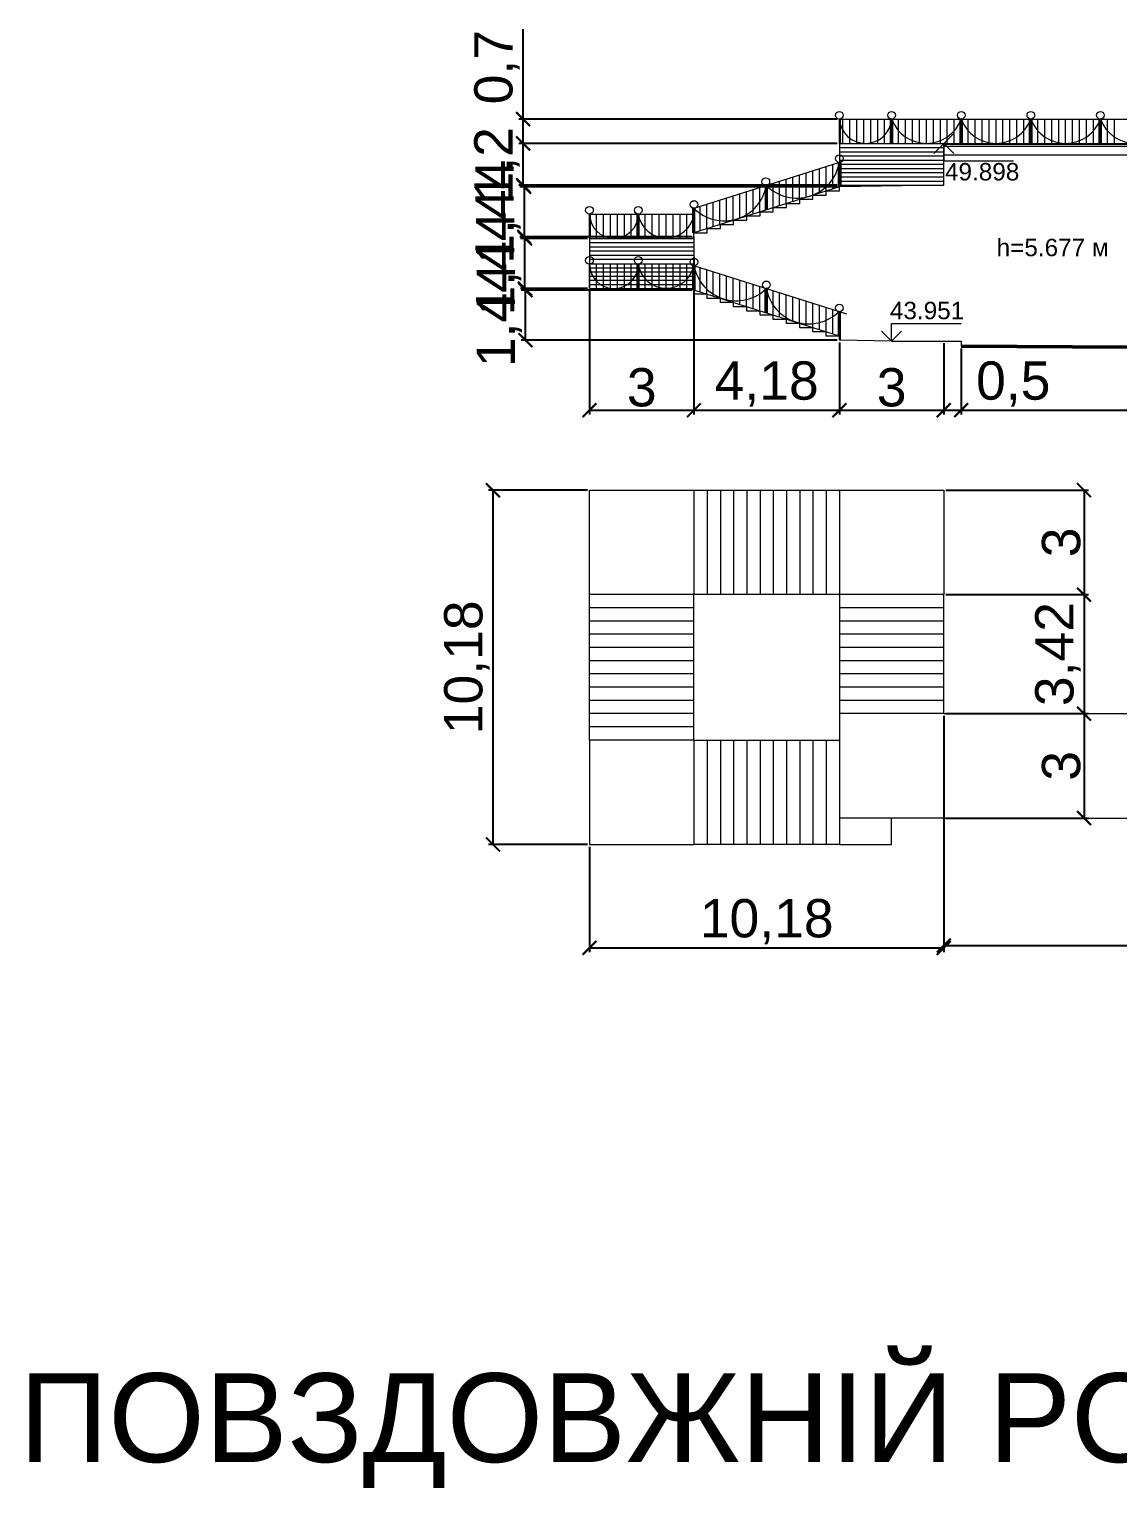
# Model space of a CAD drawing. Header units: millimetres. Extents: x -2123 to 34701, y -1286 to 835.
# Drawn here: x 1.65 to 32.93, y -354.2 to -312.29 of the extents above; entities that cross this region are included whole.
import ezdxf

# ---------------------------------------------------------------- set-up
doc = ezdxf.new("R2010")
doc.units = ezdxf.units.MM
doc.layers.get('0').update_dxf_attribs({"lineweight": 15})
doc.layers.add('RAZMERU', color=7, linetype='Continuous', lineweight=15)
doc.layers.add('вертикалка', color=6, linetype='Continuous', lineweight=15)
doc.styles.get("Standard").update_dxf_attribs({"font": 'arial.ttf'})
doc.dimstyles.new('Переход', dxfattribs={"dimscale": 0.1, "dimtxt": 11, "dimasz": 4, "dimexe": 1.25, "dimexo": 0.625, "dimgap": 0.9, "dimtad": 1, "dimtxsty": 'Standard', "dimblk": 'ARCHTICK', "dimcen": 2.5, "dimadec": 0, "dimazin": 0, "dimtfac": 1, "dimtmove": 0, "dimatfit": 3, "dimldrblk": 'ARCHTICK', "dimfxl": 1, "dimarcsym": 0})

# ---------------------------------------------------------------- blocks, each defined once
blk = doc.blocks.new('21')
blk.add_lwpolyline([(0, 0), (0, 700)])
blk = doc.blocks.new('_ArchTick')
at = {"color": 0, "linetype": 'ByBlock', "const_width": 0.15}
blk.add_lwpolyline([(-0.5, -0.5), (0.5, 0.5)], dxfattribs=at)
blk = doc.blocks.new('*D322')
at = {"layer": 'Defpoints', "color": 0, "transparency": 16777216}
for p in [(20.753, -318.787), (17.753, -319.747), (20.753, -323.243)]:
    blk.add_point(p, dxfattribs=at)
at = {"layer": 'RAZMERU', "color": 0, "lineweight": -2, "transparency": 16777216}
for p, q in [((20.753, -318.85), (20.753, -323.368)), ((17.753, -319.81), (17.753, -323.368)), ((17.753, -323.243), (20.753, -323.243))]:
    blk.add_line(p, q, dxfattribs=at)
at = {"layer": 'RAZMERU', "color": 0, "lineweight": -2, "transparency": 16777216, "xscale": 0.4, "yscale": 0.4, "zscale": 0.4, "rotation": 180}
blk.add_blockref('_ArchTick', (17.753, -323.243), dxfattribs=at)
at = {"layer": 'RAZMERU', "color": 0, "lineweight": -2, "transparency": 16777216, "xscale": 0.4, "yscale": 0.4, "zscale": 0.4}
blk.add_blockref('_ArchTick', (20.753, -323.243), dxfattribs=at)
at = {"layer": 'RAZMERU', "color": 0, "transparency": 16777216, "insert": (19.253, -322.591), "char_height": 1.1, "attachment_point": 5}
blk.add_mtext('3', dxfattribs=at)
blk = doc.blocks.new('*D323')
at = {"layer": 'Defpoints', "color": 0, "transparency": 16777216}
for p in [(20.753, -318.787), (24.933, -321.232), (24.933, -323.243)]:
    blk.add_point(p, dxfattribs=at)
at = {"layer": 'RAZMERU', "color": 0, "lineweight": -2, "transparency": 16777216}
for p, q in [((20.753, -318.85), (20.753, -323.368)), ((24.933, -321.295), (24.933, -323.368)), ((20.753, -323.243), (24.933, -323.243))]:
    blk.add_line(p, q, dxfattribs=at)
at = {"layer": 'RAZMERU', "color": 0, "lineweight": -2, "transparency": 16777216, "xscale": 0.4, "yscale": 0.4, "zscale": 0.4, "rotation": 180}
blk.add_blockref('_ArchTick', (20.753, -323.243), dxfattribs=at)
at = {"layer": 'RAZMERU', "color": 0, "lineweight": -2, "transparency": 16777216, "xscale": 0.4, "yscale": 0.4, "zscale": 0.4}
blk.add_blockref('_ArchTick', (24.933, -323.243), dxfattribs=at)
at = {"layer": 'RAZMERU', "color": 0, "transparency": 16777216, "insert": (22.843, -322.492), "char_height": 1.1, "attachment_point": 5}
blk.add_mtext('4,18', dxfattribs=at)
blk = doc.blocks.new('*D324')
at = {"layer": 'Defpoints', "color": 0, "transparency": 16777216}
for p in [(24.933, -321.232), (27.933, -321.255), (27.933, -323.243)]:
    blk.add_point(p, dxfattribs=at)
at = {"layer": 'RAZMERU', "color": 0, "lineweight": -2, "transparency": 16777216}
for p, q in [((24.933, -321.295), (24.933, -323.368)), ((27.933, -321.317), (27.933, -323.368)), ((24.933, -323.243), (27.933, -323.243))]:
    blk.add_line(p, q, dxfattribs=at)
at = {"layer": 'RAZMERU', "color": 0, "lineweight": -2, "transparency": 16777216, "xscale": 0.4, "yscale": 0.4, "zscale": 0.4, "rotation": 180}
blk.add_blockref('_ArchTick', (24.933, -323.243), dxfattribs=at)
at = {"layer": 'RAZMERU', "color": 0, "lineweight": -2, "transparency": 16777216, "xscale": 0.4, "yscale": 0.4, "zscale": 0.4}
blk.add_blockref('_ArchTick', (27.933, -323.243), dxfattribs=at)
at = {"layer": 'RAZMERU', "color": 0, "transparency": 16777216, "insert": (26.433, -322.591), "char_height": 1.1, "attachment_point": 5}
blk.add_mtext('3', dxfattribs=at)
blk = doc.blocks.new('*D325')
at = {"layer": 'Defpoints', "color": 0, "transparency": 16777216}
for p in [(27.933, -321.255), (28.433, -321.405), (28.433, -323.243)]:
    blk.add_point(p, dxfattribs=at)
at = {"layer": 'RAZMERU', "color": 0, "lineweight": -2, "transparency": 16777216}
for p, q in [((27.933, -321.317), (27.933, -323.368)), ((28.433, -321.467), (28.433, -323.368)), ((27.933, -323.243), (28.433, -323.243)), ((28.433, -323.243), (31.024, -323.243))]:
    blk.add_line(p, q, dxfattribs=at)
at = {"layer": 'RAZMERU', "color": 0, "lineweight": -2, "transparency": 16777216, "xscale": 0.4, "yscale": 0.4, "zscale": 0.4, "rotation": 180}
blk.add_blockref('_ArchTick', (27.933, -323.243), dxfattribs=at)
at = {"layer": 'RAZMERU', "color": 0, "lineweight": -2, "transparency": 16777216, "xscale": 0.4, "yscale": 0.4, "zscale": 0.4}
blk.add_blockref('_ArchTick', (28.433, -323.243), dxfattribs=at)
at = {"layer": 'RAZMERU', "color": 0, "transparency": 16777216, "insert": (29.928, -322.492), "char_height": 1.1, "attachment_point": 5}
blk.add_mtext('0,5', dxfattribs=at)
blk = doc.blocks.new('*D326')
at = {"layer": 'Defpoints', "color": 0, "transparency": 16777216}
for p in [(28.433, -321.405), (44.433, -321.551), (44.433, -323.243)]:
    blk.add_point(p, dxfattribs=at)
at = {"layer": 'RAZMERU', "color": 0, "lineweight": -2, "transparency": 16777216}
for p, q in [((28.433, -321.467), (28.433, -323.368)), ((44.433, -321.614), (44.433, -323.368)), ((28.433, -323.243), (44.433, -323.243))]:
    blk.add_line(p, q, dxfattribs=at)
at = {"layer": 'RAZMERU', "color": 0, "lineweight": -2, "transparency": 16777216, "xscale": 0.4, "yscale": 0.4, "zscale": 0.4, "rotation": 180}
blk.add_blockref('_ArchTick', (28.433, -323.243), dxfattribs=at)
at = {"layer": 'RAZMERU', "color": 0, "lineweight": -2, "transparency": 16777216, "xscale": 0.4, "yscale": 0.4, "zscale": 0.4}
blk.add_blockref('_ArchTick', (44.433, -323.243), dxfattribs=at)
at = {"layer": 'RAZMERU', "color": 0, "transparency": 16777216, "insert": (36.433, -322.591), "char_height": 1.1, "attachment_point": 5}
blk.add_mtext('16', dxfattribs=at)
blk = doc.blocks.new('*D331')
at = {"layer": 'Defpoints', "color": 0, "transparency": 16777216}
for p in [(15.911, -319.792), (20.753, -319.792), (24.933, -321.232)]:
    blk.add_point(p, dxfattribs=at)
at = {"layer": 'RAZMERU', "color": 0, "lineweight": -2, "transparency": 16777216}
for p, q in [((20.69, -319.792), (15.786, -319.792)), ((15.911, -321.232), (15.911, -319.792)), ((24.87, -321.232), (15.786, -321.232))]:
    blk.add_line(p, q, dxfattribs=at)
at = {"layer": 'RAZMERU', "color": 0, "lineweight": -2, "transparency": 16777216, "xscale": 0.4, "yscale": 0.4, "zscale": 0.4}
for p, rotation in [((15.911, -319.792), 90), ((15.911, -321.232), 270)]:
    blk.add_blockref('_ArchTick', p, dxfattribs=dict(at, rotation=rotation))
at = {"layer": 'RAZMERU', "color": 0, "transparency": 16777216, "insert": (15.16, -320.512), "char_height": 1.1, "attachment_point": 5, "rotation": 90}
blk.add_mtext('1,44', dxfattribs=at)
blk = doc.blocks.new('*D332')
at = {"layer": 'Defpoints', "color": 0, "transparency": 16777216}
for p in [(15.896, -318.307), (17.753, -318.307), (17.753, -319.747)]:
    blk.add_point(p, dxfattribs=at)
at = {"layer": 'RAZMERU', "color": 0, "lineweight": -2, "transparency": 16777216}
for p, q in [((17.69, -318.307), (15.771, -318.307)), ((15.896, -319.747), (15.896, -318.307)), ((17.69, -319.747), (15.771, -319.747))]:
    blk.add_line(p, q, dxfattribs=at)
at = {"layer": 'RAZMERU', "color": 0, "lineweight": -2, "transparency": 16777216, "xscale": 0.4, "yscale": 0.4, "zscale": 0.4}
for p, rotation in [((15.896, -318.307), 90), ((15.896, -319.747), 270)]:
    blk.add_blockref('_ArchTick', p, dxfattribs=dict(at, rotation=rotation))
at = {"layer": 'RAZMERU', "color": 0, "transparency": 16777216, "insert": (15.145, -319.027), "char_height": 1.1, "attachment_point": 5, "rotation": 90}
blk.add_mtext('1,44', dxfattribs=at)
blk = doc.blocks.new('*D333')
at = {"layer": 'Defpoints', "color": 0, "transparency": 16777216}
for p in [(24.933, -316.822), (15.873, -318.262), (20.753, -318.262)]:
    blk.add_point(p, dxfattribs=at)
at = {"layer": 'RAZMERU', "color": 0, "lineweight": -2, "transparency": 16777216}
for p, q in [((24.87, -316.822), (15.748, -316.822)), ((15.873, -316.822), (15.873, -318.262)), ((20.69, -318.262), (15.748, -318.262))]:
    blk.add_line(p, q, dxfattribs=at)
at = {"layer": 'RAZMERU', "color": 0, "lineweight": -2, "transparency": 16777216, "xscale": 0.4, "yscale": 0.4, "zscale": 0.4}
for p, rotation in [((15.873, -316.822), 90), ((15.873, -318.262), 270)]:
    blk.add_blockref('_ArchTick', p, dxfattribs=dict(at, rotation=rotation))
at = {"layer": 'RAZMERU', "color": 0, "transparency": 16777216, "insert": (15.122, -317.542), "char_height": 1.1, "attachment_point": 5, "rotation": 90}
blk.add_mtext('1,44', dxfattribs=at)
blk = doc.blocks.new('*D334')
at = {"layer": 'Defpoints', "color": 0, "transparency": 16777216}
for p in [(15.843, -315.577), (24.933, -315.577), (24.933, -316.777)]:
    blk.add_point(p, dxfattribs=at)
at = {"layer": 'RAZMERU', "color": 0, "lineweight": -2, "transparency": 16777216}
for p, q in [((24.87, -315.577), (15.718, -315.577)), ((15.843, -316.777), (15.843, -315.577)), ((24.87, -316.777), (15.718, -316.777))]:
    blk.add_line(p, q, dxfattribs=at)
at = {"layer": 'RAZMERU', "color": 0, "lineweight": -2, "transparency": 16777216, "xscale": 0.4, "yscale": 0.4, "zscale": 0.4}
for p, rotation in [((15.843, -315.577), 90), ((15.843, -316.777), 270)]:
    blk.add_blockref('_ArchTick', p, dxfattribs=dict(at, rotation=rotation))
at = {"layer": 'RAZMERU', "color": 0, "transparency": 16777216, "insert": (15.092, -316.177), "char_height": 1.1, "attachment_point": 5, "rotation": 90}
blk.add_mtext('1,2', dxfattribs=at)
blk = doc.blocks.new('*D335')
at = {"layer": 'Defpoints', "color": 0, "transparency": 16777216}
for p in [(15.843, -314.877), (24.933, -314.877), (24.933, -315.577)]:
    blk.add_point(p, dxfattribs=at)
at = {"layer": 'RAZMERU', "color": 0, "lineweight": -2, "transparency": 16777216}
for p, q in [((15.843, -314.877), (15.843, -312.295)), ((24.87, -314.877), (15.718, -314.877)), ((15.843, -315.577), (15.843, -314.877)), ((24.87, -315.577), (15.718, -315.577))]:
    blk.add_line(p, q, dxfattribs=at)
at = {"layer": 'RAZMERU', "color": 0, "lineweight": -2, "transparency": 16777216, "xscale": 0.4, "yscale": 0.4, "zscale": 0.4}
for p, rotation in [((15.843, -314.877), 90), ((15.843, -315.577), 270)]:
    blk.add_blockref('_ArchTick', p, dxfattribs=dict(at, rotation=rotation))
at = {"layer": 'RAZMERU', "color": 0, "transparency": 16777216, "insert": (15.092, -313.386), "char_height": 1.1, "attachment_point": 5, "rotation": 90}
blk.add_mtext('0,7', dxfattribs=at)
blk = doc.blocks.new('*D340')
at = {"layer": 'Defpoints', "color": 0, "transparency": 16777216}
for p in [(17.753, -325.54), (14.978, -335.719), (17.753, -335.719)]:
    blk.add_point(p, dxfattribs=at)
at = {"layer": 'RAZMERU', "color": 0, "lineweight": -2, "transparency": 16777216}
for p, q in [((17.69, -325.54), (14.853, -325.54)), ((14.978, -325.54), (14.978, -335.719)), ((17.69, -335.719), (14.853, -335.719))]:
    blk.add_line(p, q, dxfattribs=at)
at = {"layer": 'RAZMERU', "color": 0, "lineweight": -2, "transparency": 16777216, "xscale": 0.4, "yscale": 0.4, "zscale": 0.4}
for p, rotation in [((14.978, -325.54), 90), ((14.978, -335.719), 270)]:
    blk.add_blockref('_ArchTick', p, dxfattribs=dict(at, rotation=rotation))
at = {"layer": 'RAZMERU', "color": 0, "transparency": 16777216, "insert": (14.227, -330.63), "char_height": 1.1, "attachment_point": 5, "rotation": 90}
blk.add_mtext('10,18', dxfattribs=at)
blk = doc.blocks.new('*D341')
at = {"layer": 'Defpoints', "color": 0, "transparency": 16777216}
for p in [(27.933, -331.96), (17.753, -335.719), (27.933, -338.691)]:
    blk.add_point(p, dxfattribs=at)
at = {"layer": 'RAZMERU', "color": 0, "lineweight": -2, "transparency": 16777216}
for p, q in [((27.933, -332.023), (27.933, -338.816)), ((17.753, -335.782), (17.753, -338.816)), ((17.753, -338.691), (27.933, -338.691))]:
    blk.add_line(p, q, dxfattribs=at)
at = {"layer": 'RAZMERU', "color": 0, "lineweight": -2, "transparency": 16777216, "xscale": 0.4, "yscale": 0.4, "zscale": 0.4, "rotation": 180}
blk.add_blockref('_ArchTick', (17.753, -338.691), dxfattribs=at)
at = {"layer": 'RAZMERU', "color": 0, "lineweight": -2, "transparency": 16777216, "xscale": 0.4, "yscale": 0.4, "zscale": 0.4}
blk.add_blockref('_ArchTick', (27.933, -338.691), dxfattribs=at)
at = {"layer": 'RAZMERU', "color": 0, "transparency": 16777216, "insert": (22.843, -337.94), "char_height": 1.1, "attachment_point": 5}
blk.add_mtext('10,18', dxfattribs=at)
blk = doc.blocks.new('*D342')
at = {"layer": 'Defpoints', "color": 0, "transparency": 16777216}
for p in [(27.933, -331.96), (44.433, -331.96), (44.433, -338.621)]:
    blk.add_point(p, dxfattribs=at)
at = {"layer": 'RAZMERU', "color": 0, "lineweight": -2, "transparency": 16777216}
for p, q in [((27.933, -332.023), (27.933, -338.746)), ((44.433, -332.023), (44.433, -338.746)), ((27.933, -338.621), (44.433, -338.621))]:
    blk.add_line(p, q, dxfattribs=at)
at = {"layer": 'RAZMERU', "color": 0, "lineweight": -2, "transparency": 16777216, "xscale": 0.4, "yscale": 0.4, "zscale": 0.4, "rotation": 180}
blk.add_blockref('_ArchTick', (27.933, -338.621), dxfattribs=at)
at = {"layer": 'RAZMERU', "color": 0, "lineweight": -2, "transparency": 16777216, "xscale": 0.4, "yscale": 0.4, "zscale": 0.4}
blk.add_blockref('_ArchTick', (44.433, -338.621), dxfattribs=at)
at = {"layer": 'RAZMERU', "color": 0, "transparency": 16777216, "insert": (36.183, -337.87), "char_height": 1.1, "attachment_point": 5}
blk.add_mtext('16,5', dxfattribs=at)
blk = doc.blocks.new('*D346')
at = {"layer": 'Defpoints', "color": 0, "transparency": 16777216}
for p in [(27.933, -325.54), (27.933, -328.54), (31.962, -328.54)]:
    blk.add_point(p, dxfattribs=at)
at = {"layer": 'RAZMERU', "color": 0, "lineweight": -2, "transparency": 16777216}
for p, q in [((27.995, -325.54), (32.087, -325.54)), ((31.962, -325.54), (31.962, -328.54)), ((27.995, -328.54), (32.087, -328.54))]:
    blk.add_line(p, q, dxfattribs=at)
at = {"layer": 'RAZMERU', "color": 0, "lineweight": -2, "transparency": 16777216, "xscale": 0.4, "yscale": 0.4, "zscale": 0.4}
for p, rotation in [((31.962, -325.54), 90), ((31.962, -328.54), 270)]:
    blk.add_blockref('_ArchTick', p, dxfattribs=dict(at, rotation=rotation))
at = {"layer": 'RAZMERU', "color": 0, "transparency": 16777216, "insert": (31.31, -327.04), "char_height": 1.1, "attachment_point": 5, "rotation": 90}
blk.add_mtext('3', dxfattribs=at)
blk = doc.blocks.new('*D347')
at = {"layer": 'Defpoints', "color": 0, "transparency": 16777216}
for p in [(27.933, -328.54), (27.933, -331.96), (31.962, -331.96)]:
    blk.add_point(p, dxfattribs=at)
at = {"layer": 'RAZMERU', "color": 0, "lineweight": -2, "transparency": 16777216}
for p, q in [((27.995, -328.54), (32.087, -328.54)), ((31.962, -328.54), (31.962, -331.96)), ((27.995, -331.96), (32.087, -331.96))]:
    blk.add_line(p, q, dxfattribs=at)
at = {"layer": 'RAZMERU', "color": 0, "lineweight": -2, "transparency": 16777216, "xscale": 0.4, "yscale": 0.4, "zscale": 0.4}
for p, rotation in [((31.962, -328.54), 90), ((31.962, -331.96), 270)]:
    blk.add_blockref('_ArchTick', p, dxfattribs=dict(at, rotation=rotation))
at = {"layer": 'RAZMERU', "color": 0, "transparency": 16777216, "insert": (31.211, -330.25), "char_height": 1.1, "attachment_point": 5, "rotation": 90}
blk.add_mtext('3,42', dxfattribs=at)
blk = doc.blocks.new('*D348')
at = {"layer": 'Defpoints', "color": 0, "transparency": 16777216}
for p in [(27.933, -331.96), (27.933, -334.96), (31.962, -334.96)]:
    blk.add_point(p, dxfattribs=at)
at = {"layer": 'RAZMERU', "color": 0, "lineweight": -2, "transparency": 16777216}
for p, q in [((27.995, -331.96), (32.087, -331.96)), ((31.962, -331.96), (31.962, -334.96)), ((27.995, -334.96), (32.087, -334.96))]:
    blk.add_line(p, q, dxfattribs=at)
at = {"layer": 'RAZMERU', "color": 0, "lineweight": -2, "transparency": 16777216, "xscale": 0.4, "yscale": 0.4, "zscale": 0.4}
for p, rotation in [((31.962, -331.96), 90), ((31.962, -334.96), 270)]:
    blk.add_blockref('_ArchTick', p, dxfattribs=dict(at, rotation=rotation))
at = {"layer": 'RAZMERU', "color": 0, "transparency": 16777216, "insert": (31.31, -333.46), "char_height": 1.1, "attachment_point": 5, "rotation": 90}
blk.add_mtext('3', dxfattribs=at)

msp = doc.modelspace()

# ---------------------------------------------------------------- linework, layer by layer
for p, q in [((17.753, -318.307), (17.753, -317.607)), ((17.753, -317.607), (20.753, -317.607)), ((17.783, -318.307), (17.783, -317.607)), ((19.123, -318.307), (19.123, -317.607)), ((19.183, -318.307), (19.183, -317.607)), ((19.123, -319.747), (19.123, -319.047)), ((19.183, -319.747), (19.183, -319.047)), ((24.933, -325.54), (27.933, -325.54)), ((27.933, -325.54), (27.933, -328.54)), ((20.753, -328.539), (17.753, -328.539)), ((27.933, -328.54), (24.933, -328.54)), ((20.753, -328.919), (17.753, -328.919)), ((27.933, -328.92), (24.933, -328.92)), ((20.753, -329.299), (17.753, -329.299)), ((27.933, -329.3), (24.933, -329.3)), ((20.753, -329.679), (17.753, -329.679)), ((27.933, -329.68), (24.933, -329.68)), ((20.753, -330.059), (17.753, -330.059)), ((27.933, -330.06), (24.933, -330.06)), ((20.753, -330.439), (17.753, -330.439)), ((27.933, -330.44), (24.933, -330.44)), ((20.753, -330.819), (17.753, -330.819)), ((27.933, -330.82), (24.933, -330.82)), ((20.753, -331.199), (17.753, -331.199)), ((27.933, -331.2), (24.933, -331.2)), ((20.753, -331.579), (17.753, -331.579)), ((27.933, -331.58), (24.933, -331.58)), ((20.753, -331.959), (17.753, -331.959)), ((27.933, -331.96), (24.933, -331.96)), ((20.753, -332.339), (17.753, -332.339)), ((20.753, -332.719), (17.753, -332.719)), ((17.753, -332.719), (17.753, -335.719)), ((27.933, -334.96), (24.933, -334.96)), ((17.753, -335.719), (20.753, -335.719))]:
    msp.add_line(p, q)
for points in [[(24.933, -314.877), (38.468, -314.877)], [(24.933, -315.577), (24.933, -314.877)], [(24.968, -315.577), (24.968, -314.877)], [(25.033, -315.577), (25.033, -314.877)], [(25.233, -315.577), (25.233, -314.877)], [(25.433, -315.577), (25.433, -314.877)], [(25.633, -315.577), (25.633, -314.877)], [(25.833, -315.577), (25.833, -314.877)], [(26.033, -315.577), (26.033, -314.877)], [(26.233, -315.577), (26.233, -314.877)], [(26.398, -315.577), (26.398, -314.877)], [(26.433, -315.577), (26.433, -314.877)], [(26.468, -315.577), (26.468, -314.877)], [(26.633, -315.577), (26.633, -314.877)], [(26.833, -315.577), (26.833, -314.877)], [(27.033, -315.577), (27.033, -314.877)], [(27.233, -315.577), (27.233, -314.877)], [(27.433, -315.577), (27.433, -314.877)], [(27.633, -315.577), (27.633, -314.877)], [(27.833, -315.577), (27.833, -314.877)], [(28.033, -315.577), (28.033, -314.877)], [(28.233, -315.577), (28.233, -314.877)], [(28.398, -315.577), (28.398, -314.877)], [(28.433, -315.577), (28.433, -314.877)], [(28.468, -315.577), (28.468, -314.877)], [(28.633, -315.577), (28.633, -314.877)], [(28.833, -315.577), (28.833, -314.877)], [(29.033, -315.577), (29.033, -314.877)], [(29.233, -315.577), (29.233, -314.877)], [(29.433, -315.577), (29.433, -314.877)], [(29.633, -315.577), (29.633, -314.877)], [(29.833, -315.577), (29.833, -314.877)], [(30.033, -315.577), (30.033, -314.877)], [(30.233, -315.577), (30.233, -314.877)], [(30.398, -315.577), (30.398, -314.877)], [(30.433, -315.577), (30.433, -314.877)], [(30.468, -315.577), (30.468, -314.877)], [(30.633, -315.577), (30.633, -314.877)], [(30.833, -315.577), (30.833, -314.877)], [(31.033, -315.577), (31.033, -314.877)], [(31.233, -315.577), (31.233, -314.877)], [(31.433, -315.577), (31.433, -314.877)], [(31.633, -315.577), (31.633, -314.877)], [(31.833, -315.577), (31.833, -314.877)], [(32.033, -315.577), (32.033, -314.877)], [(32.233, -315.577), (32.233, -314.877)], [(32.398, -315.577), (32.398, -314.877)], [(32.433, -315.577), (32.433, -314.877)], [(32.468, -315.577), (32.468, -314.877)], [(32.633, -315.577), (32.633, -314.877)], [(32.833, -315.577), (32.833, -314.877)], [(27.934, -315.577), (28.222, -315.289)], [(24.933, -315.577), (27.933, -315.577)], [(24.933, -315.577), (24.933, -316.822)], [(24.933, -315.697), (27.933, -315.697)], [(24.933, -315.817), (27.933, -315.817)], [(24.933, -315.937), (27.933, -315.937)], [(27.934, -315.577), (27.646, -315.865)], [(27.933, -316.777), (27.933, -315.577)], [(27.933, -315.577), (38.433, -315.577)], [(27.933, -315.602), (38.433, -315.602)], [(27.933, -315.652), (38.433, -315.652)], [(27.933, -315.902), (38.433, -315.902)], [(27.934, -315.577), (27.934, -316.077), (29.934, -316.077)], [(27.934, -315.577), (28.222, -315.865)], [(24.933, -316.122), (20.723, -317.452)], [(24.899, -316.117), (24.899, -316.833)], [(24.933, -316.057), (27.933, -316.057)], [(24.933, -316.122), (24.933, -316.822)], [(24.933, -316.177), (27.933, -316.177)], [(24.933, -316.297), (27.933, -316.297)], [(24.973, -316.115), (24.973, -316.822)], [(20.753, -318.262), (20.753, -318.142), (21.133, -318.142), (21.133, -318.022), (21.513, -318.022), (21.513, -317.902), (21.893, -317.902), (21.893, -317.782), (22.273, -317.782), (22.273, -317.662), (22.653, -317.662), (22.653, -317.542), (23.033, -317.542), (23.033, -317.422), (23.413, -317.422), (23.413, -317.302), (23.793, -317.302), (23.793, -317.182), (24.173, -317.182), (24.173, -317.062), (24.553, -317.062), (24.553, -316.942), (24.933, -316.942), (24.933, -316.822)], [(24.933, -316.822), (20.753, -318.142)], [(22.805, -317.494), (22.805, -316.794)], [(22.868, -317.474), (22.868, -316.774)], [(24.933, -316.417), (27.933, -316.417)], [(24.933, -316.537), (27.933, -316.537)], [(24.933, -316.657), (27.933, -316.657)], [(24.933, -316.777), (27.933, -316.777)], [(27.933, -316.777), (24.933, -316.822)], [(20.723, -318.142), (20.723, -317.437)], [(20.783, -318.133), (20.783, -317.433)], [(17.753, -318.307), (20.753, -318.262)], [(17.753, -318.307), (20.753, -318.307)], [(17.753, -318.307), (17.753, -319.747)], [(17.753, -318.427), (20.753, -318.427)], [(20.753, -318.262), (20.753, -319.747)], [(20.753, -318.319), (20.753, -319.759)], [(17.753, -318.547), (20.753, -318.547)], [(17.753, -318.667), (20.753, -318.667)], [(17.753, -318.787), (20.753, -318.787)], [(17.753, -318.907), (20.753, -318.907)], [(20.753, -319.047), (17.753, -319.047)], [(17.753, -319.747), (17.753, -319.047)], [(17.753, -319.147), (20.753, -319.147)], [(17.753, -319.267), (20.753, -319.267)], [(20.718, -319.792), (20.718, -319.087)], [(20.753, -319.792), (20.753, -319.058)], [(25.148, -320.48), (20.753, -319.092)], [(20.788, -319.803), (20.788, -319.103)], [(17.753, -319.387), (20.753, -319.387)], [(17.753, -319.507), (20.753, -319.507)], [(17.753, -319.627), (20.753, -319.627)], [(20.753, -319.792), (17.753, -319.747)], [(17.753, -319.747), (20.753, -319.747)], [(22.8, -320.439), (22.8, -319.739)], [(24.933, -321.232), (24.933, -321.112), (24.553, -321.112), (24.553, -320.992), (24.173, -320.992), (24.173, -320.872), (23.793, -320.872), (23.793, -320.752), (23.413, -320.752), (23.413, -320.632), (23.033, -320.632), (23.033, -320.512), (22.653, -320.512), (22.653, -320.392), (22.273, -320.392), (22.273, -320.272), (21.893, -320.272), (21.893, -320.152), (21.513, -320.152), (21.513, -320.032), (21.133, -320.032), (21.133, -319.912), (20.753, -319.912), (20.753, -319.792)], [(24.933, -321.112), (20.753, -319.792)], [(22.87, -320.461), (22.87, -319.761)], [(24.903, -321.103), (24.903, -320.403)], [(24.933, -321.112), (24.933, -320.412)], [(24.963, -321.233), (24.963, -320.422)], [(26.433, -321.255), (26.145, -320.967)], [(26.433, -321.255), (26.433, -320.755), (28.433, -320.755)], [(26.433, -321.255), (26.721, -320.967)], [(26.433, -321.255), (26.721, -320.967)], [(26.433, -321.255), (24.933, -321.232)], [(26.433, -321.255), (27.933, -321.255)], [(27.933, -321.255), (28.433, -321.255)], [(28.433, -321.255), (28.433, -321.405)], [(17.753, -328.54), (17.753, -325.54), (20.753, -325.54), (20.753, -328.539)], [(20.753, -325.54), (24.933, -325.54)], [(21.133, -325.54), (21.133, -328.54)], [(21.513, -325.54), (21.513, -328.54)], [(21.893, -325.54), (21.893, -328.54)], [(22.273, -325.54), (22.273, -328.54)], [(22.653, -325.54), (22.653, -328.54)], [(23.033, -325.54), (23.033, -328.54)], [(23.413, -325.54), (23.413, -328.54)], [(23.793, -325.54), (23.793, -328.54)], [(24.173, -325.54), (24.173, -328.54)], [(24.553, -325.54), (24.553, -328.54)], [(24.933, -325.54), (24.933, -328.54)], [(17.753, -332.719), (17.753, -328.539)], [(20.753, -332.719), (20.753, -328.539)], [(24.933, -328.54), (20.753, -328.54)], [(24.933, -328.54), (24.933, -332.719)], [(27.933, -331.96), (27.933, -328.54)], [(27.933, -331.96), (38.433, -331.96)], [(20.753, -332.719), (20.753, -335.719)], [(20.753, -332.719), (24.933, -332.719)], [(21.133, -332.719), (21.133, -335.719)], [(21.513, -332.719), (21.513, -335.719)], [(21.893, -332.719), (21.893, -335.719)], [(22.273, -332.719), (22.273, -335.719)], [(22.653, -332.719), (22.653, -335.719)], [(23.033, -332.719), (23.033, -335.719)], [(23.413, -332.719), (23.413, -335.719)], [(23.793, -332.719), (23.793, -335.719)], [(24.173, -332.719), (24.173, -335.719)], [(24.553, -332.719), (24.553, -335.719)], [(24.933, -332.719), (24.933, -335.719), (26.433, -335.719)], [(26.433, -335.719), (26.433, -334.96)], [(27.933, -334.96), (38.433, -334.96)], [(24.933, -335.719), (20.753, -335.719)]]:
    msp.add_lwpolyline(points)
at = {"lineweight": 50}
msp.add_lwpolyline([(44.433, -321.5), (28.433, -321.405)], dxfattribs=at)
for centre in [(24.933, -314.768), (26.433, -314.768), (28.433, -314.768), (30.433, -314.768), (32.433, -314.768), (24.933, -316.013), (22.818, -316.676), (20.753, -317.332), (17.751, -317.498), (19.151, -317.498), (17.751, -318.937), (19.151, -318.937), (20.753, -318.983), (22.835, -319.64), (24.933, -320.302)]:
    msp.add_circle(centre, 0.11)
for centre, radius, start, end in [((25.683, -314.826), 0.752, 183.8863, 356.1137), ((27.433, -314.513), 1.064, 200.016, 339.984), ((29.433, -314.513), 1.064, 200.016, 339.984), ((31.433, -314.513), 1.064, 200.016, 339.984), ((33.433, -314.513), 1.064, 200.016, 339.984), ((23.712, -315.908), 1.24, 225.0226, 350.0285), ((21.623, -316.571), 1.231, 225.0698, 349.9813), ((18.453, -317.607), 0.7, 180, 0), ((19.955, -317.484), 0.812, 188.7549, 351.2451), ((18.453, -319.047), 0.7, 180, 0), ((19.955, -318.924), 0.812, 188.7549, 351.2451), ((21.972, -318.858), 1.241, 190.8791, 314.0697), ((24.05, -319.528), 1.235, 190.3291, 314.6198)]:
    msp.add_arc(centre, radius, start, end)

# ---------------------------------------------------------------- block references
at = {"xscale": 0.001, "yscale": 0.001, "zscale": 0.001}
for p in [(24.17, -317.063), (24.361, -317.003), (24.551, -316.943), (24.742, -316.883), (22.835, -317.485), (23.026, -317.425), (23.216, -317.364), (23.407, -317.304), (23.598, -317.244), (23.789, -317.184), (23.979, -317.124), (21.5, -317.906), (21.691, -317.846), (21.881, -317.786), (22.072, -317.726), (22.263, -317.666), (22.454, -317.605), (22.644, -317.545), (17.953, -318.307), (18.153, -318.307), (18.353, -318.307), (18.553, -318.307), (18.753, -318.307), (18.953, -318.307), (19.153, -318.307), (19.353, -318.307), (19.553, -318.307), (19.753, -318.307), (19.953, -318.307), (20.153, -318.307), (20.353, -318.307), (20.553, -318.307), (20.753, -318.142), (20.753, -318.307), (20.928, -318.087), (21.119, -318.027), (21.309, -317.967), (17.753, -319.747), (17.953, -319.747), (18.153, -319.747), (18.353, -319.747), (18.553, -319.747), (18.753, -319.747), (18.953, -319.747), (19.153, -319.747), (19.353, -319.747), (19.553, -319.747), (19.753, -319.747), (19.953, -319.747), (20.153, -319.747), (20.353, -319.747), (20.553, -319.747), (20.928, -319.848), (21.119, -319.908), (21.309, -319.968), (21.5, -320.028), (21.691, -320.089), (21.881, -320.149), (22.072, -320.209), (22.263, -320.269), (22.454, -320.329), (22.644, -320.39), (22.835, -320.45), (23.026, -320.51), (23.216, -320.57), (23.407, -320.631), (23.598, -320.691), (23.789, -320.751), (23.979, -320.811), (24.17, -320.871), (24.361, -320.932), (24.551, -320.992), (24.742, -321.052)]:
    msp.add_blockref('21', p, dxfattribs=at)

# ---------------------------------------------------------------- texts
msp.add_text('ПОВЗДОВЖНІЙ РОЗРІЗ ШТУЧНОЇ СПОРУДИ 2-2', height=2.553).set_placement((1.362, -353.464))
at = {"layer": 'вертикалка'}
for s, p in [('49.898', (27.966, -316.64)), ('h=5.677 м', (29.45, -318.817)), ('43.951', (26.383, -320.627))]:
    msp.add_text(s, height=0.5, dxfattribs=at).set_placement(p)

# ---------------------------------------------------------------- dimensions: what is measured, and where the dimension line sits
at = {"layer": 'RAZMERU'}
for base, p1, p2, picture, middle in [((15.843, -314.877), (24.933, -315.577), (24.933, -314.877), '*D335', (15.843, -313.386)), ((15.843, -315.577), (24.933, -316.777), (24.933, -315.577), '*D334', (15.843, -316.177)), ((15.873, -318.262), (24.933, -316.822), (20.753, -318.262), '*D333', (15.873, -317.542)), ((15.896, -318.307), (17.753, -319.747), (17.753, -318.307), '*D332', (15.896, -319.027)), ((15.911, -319.792), (24.933, -321.232), (20.753, -319.792), '*D331', (15.911, -320.512))]:
    dim = msp.add_linear_dim(base=base, p1=p1, p2=p2, angle=90, dimstyle='Переход', dxfattribs=at)
    dim.commit()
    dim.dimension.update_dxf_attribs({"geometry": picture, "text_midpoint": middle, "dimtype": 160})
for base, p1, p2, picture, middle in [((20.753, -323.243), (17.753, -319.747), (20.753, -318.787), '*D322', (19.253, -322.591)), ((24.933, -323.243), (20.753, -318.787), (24.933, -321.232), '*D323', (22.843, -322.492)), ((27.933, -323.243), (24.933, -321.232), (27.933, -321.255), '*D324', (26.433, -322.591)), ((28.433, -323.243), (27.933, -321.255), (28.433, -321.405), '*D325', (29.928, -322.492)), ((44.433, -323.243), (28.433, -321.405), (44.433, -321.551), '*D326', (36.433, -322.591)), ((27.933, -338.691), (17.753, -335.719), (27.933, -331.96), '*D341', (22.843, -337.94)), ((44.433, -338.621), (27.933, -331.96), (44.433, -331.96), '*D342', (36.183, -337.87))]:
    dim = msp.add_linear_dim(base=base, p1=p1, p2=p2, dimstyle='Переход', dxfattribs=at)
    dim.commit()
    dim.dimension.update_dxf_attribs({"geometry": picture, "text_midpoint": middle})
for base, p1, p2, picture, middle in [((14.978, -335.719), (17.753, -325.54), (17.753, -335.719), '*D340', (14.227, -330.63)), ((31.962, -328.54), (27.933, -325.54), (27.933, -328.54), '*D346', (31.31, -327.04)), ((31.962, -331.96), (27.933, -328.54), (27.933, -331.96), '*D347', (31.211, -330.25)), ((31.962, -334.96), (27.933, -331.96), (27.933, -334.96), '*D348', (31.31, -333.46))]:
    dim = msp.add_linear_dim(base=base, p1=p1, p2=p2, angle=90, dimstyle='Переход', dxfattribs=at)
    dim.commit()
    dim.dimension.update_dxf_attribs({"geometry": picture, "text_midpoint": middle})

doc.saveas('drawing.dxf')
